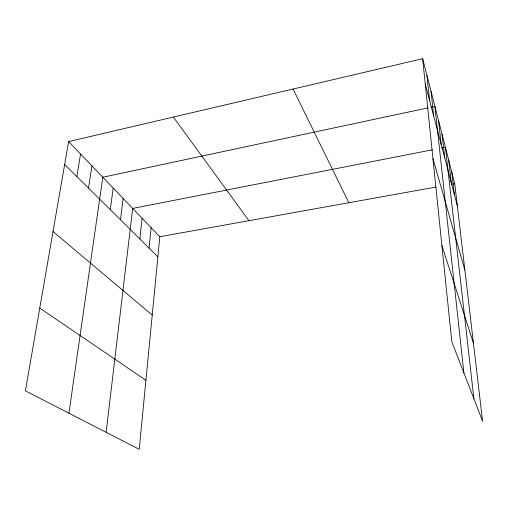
<?xml version="1.0" encoding="UTF-8"?>
<svg xmlns="http://www.w3.org/2000/svg" width="508" height="508" viewBox="0 0 508 508"><rect width="100%" height="100%" fill="white"/><g stroke="black" fill="none" stroke-linecap="round" stroke-linejoin="round"><path stroke-width="0.76" d="M68.631 141.58L159.823 236.722L139.23 449.313L25.4 390.83L68.631 141.58L422.65 58.687L454.743 183.674L482.6 421.303L451.803 341.681L422.65 58.687M149.035 248.075L151.149 227.673M139.821 238.938L142.113 218.249M106.147 432.321L132.69 208.42L432.537 149.79M120.459 219.754L123.152 198.463M110.287 209.671L113.195 188.074M68.936 413.201L102.794 177.229L428.047 107.861M88.532 188.112L91.929 165.887M76.879 176.562L80.55 154.013M431.095 107.213L434.899 106.401L463.893 372.942M441.611 148.012L445.395 147.276L473.92 398.856M159.823 236.722L435.832 187.077M451.72 184.22L454.743 183.674M39.751 308.089L145.91 380.295M53.029 231.54L152.229 315.087M64.662 164.459L157.874 256.832M173.368 117.056L248.939 220.694M293.059 89.033L348.844 202.724M441.909 245.637L473.431 343.065M432.949 158.661L464.877 270.11M425.247 83.89L457.327 205.734M451.777 172.11L454.374 194.501M448.659 159.995L451.269 182.721M442.068 134.315L444.69 157.734M438.575 120.707L441.198 144.475M431.032 91.338L433.654 115.811M426.955 75.457L429.565 100.292"/></g></svg>
